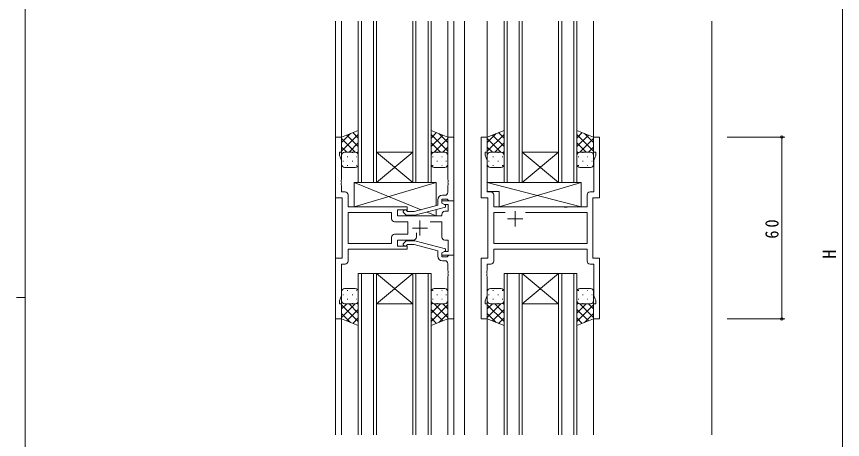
# Model space of a CAD drawing. Units: millimetres on the paper. Extents: x -420 to 373, y -297 to 267.
# Drawn here: x -420.5 to -148.4, y -44.9 to 94.6 of the extents above; entities that cross this region are included whole.
import ezdxf
from ezdxf.enums import TextEntityAlignment as Align

# ---------------------------------------------------------------- set-up
doc = ezdxf.new("R2010")
doc.units = ezdxf.units.MM
for name, color, linetype, lineweight in [('0-1_YKK_ZWAK', 7, 'Continuous', 9), ('0-3_YKK_11', 7, 'Continuous', 9), ('0-4_YKK_12', 2, 'Continuous', 9), ('0-5_YKK_13', 4, 'Continuous', 9), ('0-7_YKK_D', 6, 'Continuous', 9)]:
    doc.layers.add(name, color=color, linetype=linetype, lineweight=lineweight)
doc.styles.add('ＭＳ ゴシック', font='')
doc.styles.get('ＭＳ ゴシック').set_extended_font_data('MS Gothic')

msp = doc.modelspace()

# ---------------------------------------------------------------- linework, layer by layer
at = {"layer": '0-1_YKK_ZWAK'}
for p, q in [((-417.7, -260.6), (-417.7, 264.4)), ((-420.5, 1.9), (-417.7, 1.9))]:
    msp.add_line(p, q, dxfattribs=at)
at = {"layer": '0-3_YKK_11'}
for p, q in [((-315.405, 54.843), (-315.405, 34.843)), ((-313.405, 54.843), (-315.405, 54.843)), ((-313.405, 49.843), (-313.405, 54.843)), ((-278.405, 54.843), (-278.405, 40.801)), ((-276.405, 54.843), (-278.405, 54.843)), ((-276.405, 33.843), (-276.405, 54.843)), ((-267.405, 54.843), (-265.405, 54.843)), ((-267.405, 34.843), (-267.405, 54.843)), ((-265.405, 54.843), (-265.405, 49.843)), ((-230.405, 54.843), (-228.405, 54.843)), ((-230.405, 49.843), (-230.405, 54.843)), ((-228.405, 54.843), (-228.405, 34.843)), ((-314.105, 49.843), (-313.405, 49.843)), ((-314.105, 48.843), (-314.105, 49.843)), ((-266.105, 49.843), (-266.105, 48.843)), ((-265.405, 49.843), (-266.105, 49.843)), ((-229.705, 49.843), (-230.405, 49.843)), ((-229.705, 48.843), (-229.705, 49.843)), ((-313.475, 47.112), (-314.105, 48.843)), ((-313.475, 40.801), (-313.475, 47.112)), ((-266.105, 48.843), (-265.475, 47.112)), ((-265.475, 47.112), (-265.475, 36.773)), ((-230.335, 47.112), (-229.705, 48.843)), ((-230.335, 36.773), (-230.335, 47.112)), ((-313.595, 40.618), (-313.475, 40.801)), ((-313.595, 40.068), (-313.595, 40.618)), ((-313.475, 39.884), (-313.595, 40.068)), ((-313.595, 39.618), (-313.475, 39.801)), ((-313.595, 39.068), (-313.595, 39.618)), ((-313.475, 38.884), (-313.595, 39.068)), ((-313.475, 39.801), (-313.475, 39.884)), ((-313.475, 36.773), (-313.475, 38.884)), ((-278.405, 40.801), (-278.285, 40.618)), ((-278.285, 40.068), (-278.405, 39.884)), ((-278.405, 39.884), (-278.405, 39.801)), ((-278.405, 39.801), (-278.285, 39.618)), ((-278.285, 39.068), (-278.405, 38.884)), ((-278.405, 38.884), (-278.405, 36.643)), ((-278.285, 40.618), (-278.285, 40.068)), ((-278.285, 39.618), (-278.285, 39.068)), ((-312.275, 36.773), (-313.475, 36.773)), ((-311.275, 31.843), (-311.275, 35.773)), ((-279.405, 35.643), (-280.205, 35.643)), ((-265.475, 36.773), (-264.275, 36.773)), ((-263.275, 35.773), (-263.275, 31.843)), ((-232.535, 31.843), (-232.535, 35.773)), ((-231.535, 36.773), (-230.335, 36.773)), ((-315.405, 34.843), (-313.205, 34.843)), ((-313.205, 34.843), (-313.205, 14.843)), ((-281.705, 34.143), (-281.705, 32.322)), ((-280.405, 34.343), (-278.605, 34.343)), ((-280.405, 33.043), (-280.405, 34.343)), ((-280.405, 33.843), (-280.405, 33.043)), ((-276.405, 33.843), (-280.405, 33.843)), ((-279.205, 32.35), (-280.405, 33.043)), ((-280.405, 33.043), (-279.539, 32.543)), ((-278.605, 34.343), (-278.405, 34.143)), ((-278.405, 34.143), (-278.105, 33.843)), ((-278.105, 33.843), (-276.405, 33.843)), ((-276.405, 15.843), (-276.405, 33.843)), ((-265.205, 34.843), (-267.405, 34.843)), ((-265.205, 14.843), (-265.205, 34.843)), ((-230.605, 34.843), (-230.605, 14.843)), ((-228.405, 34.843), (-230.605, 34.843)), ((-291.805, 31.843), (-311.275, 31.843)), ((-295.005, 30.843), (-291.805, 30.843)), ((-295.005, 28.843), (-295.005, 30.843)), ((-291.656, 30.243), (-292.08, 30.667)), ((-291.805, 30.843), (-291.805, 31.843)), ((-289.466, 30.243), (-291.656, 30.243)), ((-281.705, 32.322), (-289.466, 30.243)), ((-289.308, 29.043), (-279.205, 31.75)), ((-279.539, 32.543), (-278.335, 32.543)), ((-278.335, 30.343), (-279.405, 30.343)), ((-279.205, 31.75), (-279.205, 32.35)), ((-278.335, 32.543), (-278.335, 30.343)), ((-263.275, 31.843), (-240.276, 31.843)), ((-256.205, 30.343), (-256.205, 25.343)), ((-240.276, 31.843), (-240.084, 31.7)), ((-240.084, 31.7), (-239.126, 31.7)), ((-239.126, 31.7), (-238.934, 31.843)), ((-238.934, 31.843), (-232.535, 31.843)), ((-311.275, 29.913), (-296.935, 29.913)), ((-311.275, 19.773), (-311.275, 29.913)), ((-296.935, 29.913), (-296.935, 27.913)), ((-280.405, 28.843), (-295.005, 28.843)), ((-292.929, 29.818), (-292.153, 29.043)), ((-292.153, 29.043), (-289.308, 29.043)), ((-287.605, 27.343), (-287.605, 22.343)), ((-280.405, 29.343), (-280.405, 28.843)), ((-263.275, 29.913), (-259.555, 29.913)), ((-263.275, 19.773), (-263.275, 29.913)), ((-253.705, 27.843), (-258.705, 27.843)), ((-252.855, 29.913), (-232.535, 29.913)), ((-252.855, 29.913), (-232.535, 29.913)), ((-232.535, 29.913), (-232.535, 19.773)), ((-295.935, 26.913), (-291.605, 26.913)), ((-291.605, 26.913), (-291.605, 22.773)), ((-290.105, 24.843), (-285.105, 24.843)), ((-284.255, 26.913), (-280.405, 26.913)), ((-280.405, 26.913), (-280.405, 21.843)), ((-296.935, 21.773), (-296.935, 19.773)), ((-291.605, 22.773), (-295.935, 22.773)), ((-288.755, 21.843), (-288.755, 23.281)), ((-296.935, 19.773), (-311.275, 19.773)), ((-296.935, 19.773), (-311.275, 19.773)), ((-295.005, 20.843), (-289.755, 20.843)), ((-295.005, 18.843), (-295.005, 20.843)), ((-292.929, 19.867), (-292.153, 20.643)), ((-292.153, 20.643), (-289.308, 20.643)), ((-291.656, 19.443), (-292.08, 19.018)), ((-289.466, 19.443), (-291.656, 19.443)), ((-281.705, 17.363), (-289.466, 19.443)), ((-289.308, 20.643), (-279.205, 17.935)), ((-279.405, 20.843), (-278.335, 20.843)), ((-278.335, 20.843), (-278.335, 17.143)), ((-232.535, 19.773), (-263.275, 19.773)), ((-311.275, 17.843), (-291.805, 17.843)), ((-311.275, 13.913), (-311.275, 17.843)), ((-291.805, 18.843), (-295.005, 18.843)), ((-291.805, 17.843), (-291.805, 18.843)), ((-281.705, 15.543), (-281.705, 17.363)), ((-279.205, 17.336), (-280.405, 16.643)), ((-279.539, 17.143), (-280.405, 16.643)), ((-280.405, 16.643), (-280.405, 15.343)), ((-280.405, 16.643), (-280.405, 15.843)), ((-278.335, 17.143), (-279.539, 17.143)), ((-279.205, 17.935), (-279.205, 17.336)), ((-263.275, 17.843), (-263.275, 13.913)), ((-232.535, 17.843), (-263.275, 17.843)), ((-232.535, 13.913), (-232.535, 17.843)), ((-315.405, 14.843), (-315.405, -5.157)), ((-313.205, 14.843), (-315.405, 14.843)), ((-280.405, 15.843), (-276.405, 15.843)), ((-280.405, 15.343), (-278.605, 15.343)), ((-279.405, 14.043), (-280.205, 14.043)), ((-278.605, 15.343), (-278.405, 15.543)), ((-278.405, 15.543), (-278.105, 15.843)), ((-278.105, 15.843), (-276.405, 15.843)), ((-276.405, 15.843), (-276.405, -5.157)), ((-267.405, 14.843), (-265.205, 14.843)), ((-267.405, -5.157), (-267.405, 14.843)), ((-230.605, 14.843), (-228.405, 14.843)), ((-228.405, 14.843), (-228.405, -5.157)), ((-313.475, 12.913), (-312.275, 12.913)), ((-313.475, 2.574), (-313.475, 12.913)), ((-278.405, 10.801), (-278.405, 13.043)), ((-265.475, 12.913), (-265.475, 10.801)), ((-264.275, 12.913), (-265.475, 12.913)), ((-230.335, 12.913), (-231.535, 12.913)), ((-230.335, 2.574), (-230.335, 12.913)), ((-278.285, 10.618), (-278.405, 10.801)), ((-278.405, 9.884), (-278.285, 10.068)), ((-278.405, 9.801), (-278.405, 9.884)), ((-278.285, 9.618), (-278.405, 9.801)), ((-278.405, 8.884), (-278.285, 9.068)), ((-278.405, -5.157), (-278.405, 8.884)), ((-278.285, 10.068), (-278.285, 10.618)), ((-278.285, 9.068), (-278.285, 9.618)), ((-265.475, 10.801), (-265.595, 10.618)), ((-265.595, 10.618), (-265.595, 10.068)), ((-265.595, 10.068), (-265.475, 9.884)), ((-265.475, 9.801), (-265.595, 9.618)), ((-265.595, 9.618), (-265.595, 9.068)), ((-265.595, 9.068), (-265.475, 8.884)), ((-265.475, 9.884), (-265.475, 9.801)), ((-265.475, 8.884), (-265.475, 2.574)), ((-314.105, 0.843), (-313.475, 2.574)), ((-314.105, -0.157), (-314.105, 0.843)), ((-265.475, 2.574), (-266.105, 0.843)), ((-266.105, 0.843), (-266.105, -0.157)), ((-229.705, 0.843), (-230.335, 2.574)), ((-229.705, -0.157), (-229.705, 0.843)), ((-313.405, -0.157), (-314.105, -0.157)), ((-313.405, -5.157), (-313.405, -0.157)), ((-266.105, -0.157), (-265.405, -0.157)), ((-265.405, -0.157), (-265.405, -5.157)), ((-230.405, -0.157), (-229.705, -0.157)), ((-230.405, -5.157), (-230.405, -0.157)), ((-315.405, -5.157), (-313.405, -5.157)), ((-276.405, -5.157), (-278.405, -5.157)), ((-265.405, -5.157), (-267.405, -5.157)), ((-228.405, -5.157), (-230.405, -5.157))]:
    msp.add_line(p, q, dxfattribs=at)
for centre, radius, start, end in [((-312.275, 35.773), 1, 0, 89.99998), ((-280.205, 34.143), 1.5, 90, 179.99998), ((-279.405, 36.643), 1, 270, 359.99998), ((-264.275, 35.773), 1, 0, 89.99998), ((-231.535, 35.773), 1, 90, 179.99998), ((-292.505, 30.243), 0.6, 44.99998, 225), ((-279.405, 29.343), 1, 90, 179.99998), ((-295.935, 27.913), 1, 180, 269.99998), ((-295.935, 21.773), 1, 90, 179.99998), ((-289.755, 21.843), 1, 270, 359.99998), ((-279.405, 21.843), 1, 180, 269.99998), ((-292.505, 19.443), 0.6, 134.99998, 315), ((-312.275, 13.913), 1, 270, 359.99998), ((-280.205, 15.543), 1.5, 180, 269.99998), ((-279.405, 13.043), 1, 0, 89.99998), ((-264.275, 13.913), 1, 270, 359.99998), ((-231.535, 13.913), 1, 180, 269.99998)]:
    msp.add_arc(centre, radius, start, end, dxfattribs=at)
at = {"layer": '0-4_YKK_12'}
for p, q in [((-315.405, 93.093), (-315.405, -43.407)), ((-313.405, 93.093), (-313.405, 54.343)), ((-307.905, 93.093), (-307.905, 39.842)), ((-306.905, 39.842), (-306.905, 93.093)), ((-302.905, 93.093), (-302.905, 39.842)), ((-301.905, 39.842), (-301.905, 93.093)), ((-289.905, 93.093), (-289.905, 39.842)), ((-288.905, 39.842), (-288.905, 93.093)), ((-284.905, 93.093), (-284.905, 39.842)), ((-283.905, 39.842), (-283.905, 93.093)), ((-278.405, 93.093), (-278.405, 54.343)), ((-276.405, 93.093), (-276.405, -43.407)), ((-272.905, 93.093), (-272.905, -43.407)), ((-265.405, 93.093), (-265.405, 54.343)), ((-259.905, 93.093), (-259.905, 39.842)), ((-258.905, 39.842), (-258.905, 93.093)), ((-254.905, 93.093), (-254.905, 39.842)), ((-253.905, 39.842), (-253.905, 93.093)), ((-241.905, 93.093), (-241.905, 39.842)), ((-240.905, 39.842), (-240.905, 93.093)), ((-236.905, 93.093), (-236.905, 39.842)), ((-235.905, 39.842), (-235.905, 93.093)), ((-230.405, 93.093), (-230.405, 54.343)), ((-191.405, 93.093), (-191.405, -43.407)), ((-289.905, 39.842), (-301.905, 49.842)), ((-301.905, 39.842), (-289.905, 49.842)), ((-301.905, 49.842), (-289.905, 49.842)), ((-241.905, 39.842), (-253.905, 49.842)), ((-253.905, 39.842), (-241.905, 49.842)), ((-253.905, 49.842), (-241.905, 49.842)), ((-307.905, 39.842), (-301.905, 39.842)), ((-301.905, 39.842), (-289.905, 39.842)), ((-289.905, 39.842), (-283.905, 39.842)), ((-259.905, 39.842), (-253.905, 39.842)), ((-253.905, 39.842), (-241.905, 39.842)), ((-241.905, 39.842), (-235.905, 39.842)), ((-307.905, 9.843), (-307.905, -43.407)), ((-301.905, 9.843), (-307.905, 9.843)), ((-306.905, -43.407), (-306.905, 9.843)), ((-302.905, 9.843), (-302.905, -43.407)), ((-302.705, 9.843), (-289.905, 9.843)), ((-289.905, 9.843), (-301.905, -0.157)), ((-301.905, 9.843), (-289.905, -0.157)), ((-301.905, -43.407), (-301.905, 9.843)), ((-288.905, -43.407), (-288.905, 9.843)), ((-284.905, 9.843), (-284.905, -43.407)), ((-283.905, 9.843), (-283.905, -43.407)), ((-259.905, 9.843), (-259.905, -43.407)), ((-253.905, 9.843), (-259.905, 9.843)), ((-258.905, -43.407), (-258.905, 9.843)), ((-254.905, 9.843), (-254.905, -43.407)), ((-254.705, 9.843), (-241.905, 9.843)), ((-241.905, 9.843), (-253.905, -0.157)), ((-253.905, 9.843), (-241.905, -0.157)), ((-253.905, -43.407), (-253.905, 9.843)), ((-240.905, -43.407), (-240.905, 9.843)), ((-236.905, 9.843), (-236.905, -43.407)), ((-235.905, 9.843), (-235.905, -43.407)), ((-301.905, -0.157), (-289.905, -0.157)), ((-253.905, -0.157), (-241.905, -0.157)), ((-313.405, -4.657), (-313.405, -43.407)), ((-278.405, -4.657), (-278.405, -43.407)), ((-265.405, -4.657), (-265.405, -43.407)), ((-230.405, -4.657), (-230.405, -43.407))]:
    msp.add_line(p, q, dxfattribs=at)
for points in [[(-283.905, 9.843), (-289.905, 9.843), (-289.905, -43.407)], [(-235.905, 9.843), (-241.905, 9.843), (-241.905, -43.407)]]:
    msp.add_lwpolyline(points, dxfattribs=at)
at = {"layer": '0-5_YKK_13'}
for p, q in [((-307.905, 57), (-313.405, 54.843)), ((-313.405, 53.039), (-310.439, 56.005)), ((-313.405, 50.211), (-307.905, 55.711)), ((-313.405, 54.843), (-313.405, 48.843)), ((-307.905, 51.691), (-311.717, 55.504)), ((-307.905, 54.52), (-309.685, 56.301)), ((-307.905, 48.843), (-307.905, 56.843)), ((-283.905, 57), (-278.405, 54.843)), ((-283.905, 48.843), (-283.905, 56.843)), ((-283.905, 54.52), (-282.124, 56.301)), ((-278.405, 50.211), (-283.905, 55.711)), ((-283.905, 51.691), (-280.092, 55.504)), ((-278.405, 53.039), (-281.371, 56.005)), ((-278.405, 54.843), (-278.405, 48.843)), ((-259.905, 57), (-265.405, 54.843)), ((-265.405, 53.039), (-262.439, 56.005)), ((-265.405, 50.211), (-259.905, 55.711)), ((-265.405, 54.843), (-265.405, 48.843)), ((-259.905, 51.691), (-263.718, 55.504)), ((-259.905, 54.52), (-261.686, 56.301)), ((-259.905, 48.843), (-259.905, 56.843)), ((-235.905, 57), (-230.405, 54.843)), ((-235.905, 48.843), (-235.905, 56.843)), ((-235.905, 54.52), (-234.124, 56.301)), ((-230.405, 50.211), (-235.905, 55.711)), ((-235.905, 51.691), (-232.092, 55.504)), ((-230.405, 53.039), (-233.371, 56.005)), ((-230.405, 54.843), (-230.405, 48.843)), ((-308.928, 49.886), (-313.405, 54.363)), ((-310.944, 49.843), (-307.905, 52.882)), ((-280.865, 49.843), (-283.905, 52.882)), ((-282.882, 49.886), (-278.405, 54.363)), ((-260.928, 49.886), (-265.405, 54.363)), ((-262.945, 49.843), (-259.905, 52.882)), ((-232.865, 49.843), (-235.905, 52.882)), ((-234.882, 49.886), (-230.405, 54.363)), ((-311.713, 49.843), (-313.405, 51.534)), ((-312.819, 49.753), (-312.785, 49.753)), ((-312.405, 49.843), (-308.905, 49.843)), ((-312.405, 49.843), (-309.305, 49.843)), ((-309.955, 49.753), (-309.755, 49.753)), ((-308.311, 49.648), (-307.905, 50.054)), ((-283.498, 49.648), (-283.905, 50.054)), ((-279.405, 49.843), (-282.905, 49.843)), ((-279.405, 49.843), (-282.505, 49.843)), ((-281.855, 49.753), (-282.055, 49.753)), ((-280.096, 49.843), (-278.405, 51.534)), ((-278.99, 49.753), (-279.025, 49.753)), ((-263.713, 49.843), (-265.405, 51.534)), ((-264.82, 49.753), (-264.785, 49.753)), ((-264.405, 49.843), (-260.905, 49.843)), ((-264.405, 49.843), (-261.305, 49.843)), ((-261.955, 49.753), (-261.755, 49.753)), ((-260.311, 49.648), (-259.905, 50.054)), ((-235.499, 49.648), (-235.905, 50.054)), ((-231.405, 49.843), (-234.905, 49.843)), ((-231.405, 49.843), (-234.505, 49.843)), ((-233.855, 49.753), (-234.055, 49.753)), ((-232.097, 49.843), (-230.405, 51.534)), ((-230.99, 49.753), (-231.025, 49.753)), ((-313.405, 45.843), (-313.405, 48.843)), ((-312.985, 46.923), (-312.785, 46.923)), ((-311.57, 48.338), (-311.37, 48.338)), ((-309.955, 46.923), (-309.755, 46.923)), ((-308.54, 48.338), (-308.34, 48.338)), ((-307.905, 48.863), (-307.906, 48.864)), ((-307.905, 48.843), (-307.905, 45.843)), ((-283.905, 48.863), (-283.904, 48.864)), ((-283.905, 48.843), (-283.905, 45.843)), ((-283.27, 48.338), (-283.47, 48.338)), ((-281.855, 46.923), (-282.055, 46.923)), ((-280.24, 48.338), (-280.44, 48.338)), ((-278.825, 46.923), (-279.025, 46.923)), ((-278.405, 45.843), (-278.405, 48.843)), ((-265.405, 45.843), (-265.405, 48.843)), ((-264.985, 46.923), (-264.785, 46.923)), ((-263.57, 48.338), (-263.37, 48.338)), ((-261.955, 46.923), (-261.755, 46.923)), ((-260.54, 48.338), (-260.34, 48.338)), ((-259.905, 48.863), (-259.906, 48.864)), ((-259.905, 48.843), (-259.905, 45.843)), ((-235.905, 48.863), (-235.904, 48.864)), ((-235.905, 48.843), (-235.905, 45.843)), ((-235.27, 48.338), (-235.47, 48.338)), ((-233.855, 46.923), (-234.055, 46.923)), ((-232.24, 48.338), (-232.44, 48.338)), ((-230.825, 46.923), (-231.025, 46.923)), ((-230.405, 45.843), (-230.405, 48.843)), ((-308.905, 44.843), (-312.405, 44.843)), ((-311.57, 45.508), (-311.37, 45.508)), ((-308.54, 45.508), (-308.34, 45.508)), ((-283.27, 45.508), (-283.47, 45.508)), ((-282.905, 44.843), (-279.405, 44.843)), ((-280.24, 45.508), (-280.44, 45.508)), ((-260.905, 44.843), (-264.405, 44.843)), ((-263.57, 45.508), (-263.37, 45.508)), ((-260.54, 45.508), (-260.34, 45.508)), ((-235.27, 45.508), (-235.47, 45.508)), ((-234.905, 44.843), (-231.405, 44.843)), ((-232.24, 45.508), (-232.44, 45.508)), ((-309.305, 39.843), (-282.305, 39.843)), ((-309.305, 31.843), (-309.305, 39.843)), ((-309.305, 31.843), (-282.305, 39.843)), ((-287.219, 30.845), (-309.305, 39.843)), ((-282.305, 39.843), (-282.305, 32.161)), ((-234.48, 39.842), (-265.475, 39.842)), ((-261.48, 31.843), (-234.48, 39.842)), ((-234.48, 39.842), (-234.48, 31.843)), ((-261.48, 36.842), (-265.475, 36.842)), ((-261.48, 36.842), (-261.48, 31.843)), ((-291.805, 31.843), (-309.305, 31.843)), ((-291.805, 30.392), (-291.805, 31.843)), ((-282.305, 28.843), (-285.38, 30.095)), ((-282.305, 30.919), (-282.305, 28.843)), ((-234.48, 31.843), (-261.48, 31.843)), ((-291.805, 28.843), (-291.805, 29.043)), ((-282.305, 28.843), (-291.805, 28.843)), ((-313.405, 3.843), (-313.405, 0.843)), ((-312.985, 2.763), (-312.785, 2.763)), ((-308.905, 4.843), (-312.405, 4.843)), ((-311.57, 4.178), (-311.37, 4.178)), ((-309.955, 2.763), (-309.755, 2.763)), ((-308.54, 4.178), (-308.34, 4.178)), ((-307.905, 0.843), (-307.905, 3.843)), ((-283.905, 0.843), (-283.905, 3.843)), ((-283.905, 0.843), (-283.905, 3.843)), ((-283.27, 4.178), (-283.47, 4.178)), ((-282.905, 4.843), (-279.405, 4.843)), ((-282.905, 4.843), (-279.405, 4.843)), ((-281.855, 2.763), (-282.055, 2.763)), ((-280.24, 4.178), (-280.44, 4.178)), ((-278.825, 2.763), (-279.025, 2.763)), ((-278.405, 3.843), (-278.405, 0.843)), ((-278.405, 3.843), (-278.405, 0.843)), ((-265.405, 3.843), (-265.405, 0.843)), ((-264.985, 2.763), (-264.785, 2.763)), ((-260.905, 4.843), (-264.405, 4.843)), ((-263.57, 4.178), (-263.37, 4.178)), ((-261.955, 2.763), (-261.755, 2.763)), ((-260.54, 4.178), (-260.34, 4.178)), ((-259.905, 0.843), (-259.905, 3.843)), ((-235.905, 0.843), (-235.905, 3.843)), ((-235.905, 0.843), (-235.905, 3.843)), ((-235.27, 4.178), (-235.47, 4.178)), ((-234.905, 4.843), (-231.405, 4.843)), ((-234.905, 4.843), (-231.405, 4.843)), ((-233.855, 2.763), (-234.055, 2.763)), ((-232.24, 4.178), (-232.44, 4.178)), ((-230.825, 2.763), (-231.025, 2.763)), ((-230.405, 3.843), (-230.405, 0.843)), ((-230.405, 3.843), (-230.405, 0.843)), ((-313.405, -5.157), (-313.405, 0.843)), ((-311.57, 1.348), (-311.37, 1.348)), ((-308.54, 1.348), (-308.34, 1.348)), ((-308.311, 0.038), (-307.905, -0.369)), ((-307.905, 0.822), (-307.906, 0.821)), ((-307.905, -7.314), (-307.905, 0.843)), ((-283.905, 0.843), (-283.905, -7.157)), ((-283.905, 0.822), (-283.904, 0.821)), ((-283.498, 0.038), (-283.905, -0.369)), ((-283.27, 1.348), (-283.47, 1.348)), ((-280.24, 1.348), (-280.44, 1.348)), ((-278.405, -5.157), (-278.405, 0.843)), ((-265.405, -5.157), (-265.405, 0.843)), ((-263.57, 1.348), (-263.37, 1.348)), ((-260.54, 1.348), (-260.34, 1.348)), ((-260.312, 0.038), (-259.905, -0.369)), ((-259.905, 0.822), (-259.906, 0.821)), ((-259.905, -7.314), (-259.905, 0.843)), ((-235.905, 0.843), (-235.905, -7.157)), ((-235.905, 0.822), (-235.904, 0.821)), ((-235.499, 0.038), (-235.905, -0.369)), ((-235.27, 1.348), (-235.47, 1.348)), ((-232.24, 1.348), (-232.44, 1.348)), ((-230.405, -5.157), (-230.405, 0.843)), ((-311.713, -0.157), (-313.405, -1.849)), ((-308.928, -0.201), (-313.405, -4.678)), ((-313.405, -0.526), (-307.905, -6.026)), ((-312.819, -0.067), (-312.785, -0.067)), ((-312.405, -0.157), (-308.905, -0.157)), ((-307.905, -2.006), (-311.717, -5.819)), ((-310.944, -0.157), (-307.905, -3.197)), ((-309.955, -0.067), (-309.755, -0.067)), ((-280.865, -0.157), (-283.905, -3.197)), ((-278.405, -0.526), (-283.905, -6.026)), ((-283.905, -2.006), (-280.092, -5.819)), ((-279.405, -0.157), (-282.905, -0.157)), ((-282.882, -0.201), (-278.405, -4.678)), ((-279.405, -0.157), (-282.505, -0.157)), ((-279.405, -0.157), (-282.505, -0.157)), ((-281.855, -0.067), (-282.055, -0.067)), ((-280.096, -0.157), (-278.405, -1.849)), ((-278.99, -0.067), (-279.025, -0.067)), ((-263.713, -0.157), (-265.405, -1.849)), ((-260.928, -0.201), (-265.405, -4.678)), ((-265.405, -0.526), (-259.905, -6.026)), ((-264.82, -0.067), (-264.785, -0.067)), ((-264.405, -0.157), (-260.905, -0.157)), ((-259.905, -2.006), (-263.718, -5.819)), ((-262.945, -0.157), (-259.905, -3.197)), ((-261.955, -0.067), (-261.755, -0.067)), ((-232.865, -0.157), (-235.905, -3.197)), ((-230.405, -0.526), (-235.905, -6.026)), ((-235.905, -2.006), (-232.092, -5.819)), ((-231.405, -0.157), (-234.905, -0.157)), ((-234.882, -0.201), (-230.405, -4.678)), ((-231.405, -0.157), (-234.505, -0.157)), ((-231.405, -0.157), (-234.505, -0.157)), ((-233.855, -0.067), (-234.055, -0.067)), ((-232.097, -0.157), (-230.405, -1.849)), ((-230.99, -0.067), (-231.025, -0.067)), ((-313.405, -3.354), (-310.439, -6.32)), ((-307.905, -7.314), (-313.405, -5.157)), ((-307.905, -4.834), (-309.685, -6.615)), ((-283.905, -4.834), (-282.124, -6.615)), ((-283.905, -7.314), (-278.405, -5.157)), ((-278.405, -3.354), (-281.371, -6.32)), ((-265.405, -3.354), (-262.439, -6.32)), ((-259.905, -7.314), (-265.405, -5.157)), ((-259.905, -4.834), (-261.686, -6.615)), ((-235.905, -4.834), (-234.124, -6.615)), ((-235.905, -7.314), (-230.405, -5.157)), ((-230.405, -3.354), (-233.371, -6.32))]:
    msp.add_line(p, q, dxfattribs=at)
msp.add_lwpolyline([(-234.48, 31.843), (-265.475, 39.842), (-265.475, 36.842)], dxfattribs=at)
for centre, start, end in [((-312.405, 48.843), 89.99989, 179.99989), ((-312.405, 48.843), 89.99989, 179.99989), ((-308.905, 48.843), 359.99989, 89.99989), ((-282.905, 48.843), 90.00009, 180.00009), ((-279.405, 48.843), 0.00009, 90.00009), ((-279.405, 48.843), 0.00009, 90.00009), ((-264.405, 48.843), 89.99989, 179.99989), ((-264.405, 48.843), 89.99989, 179.99989), ((-260.905, 48.843), 359.99989, 89.99989), ((-234.905, 48.843), 90.00009, 180.00009), ((-231.405, 48.843), 0.00009, 90.00009), ((-231.405, 48.843), 0.00009, 90.00009), ((-312.405, 45.843), 179.99989, 269.99989), ((-308.905, 45.843), 269.99989, 359.99989), ((-282.905, 45.843), 180.00009, 270.00009), ((-279.405, 45.843), 270.00009, 0.00009), ((-264.405, 45.843), 179.99989, 269.99989), ((-260.905, 45.843), 269.99989, 359.99989), ((-234.905, 45.843), 180.00009, 270.00009), ((-231.405, 45.843), 270.00009, 0.00009), ((-312.405, 3.843), 90.00009, 180.00009), ((-308.905, 3.843), 0.00009, 90.00009), ((-282.905, 3.843), 89.99989, 179.99989), ((-282.905, 3.843), 89.99988, 179.99989), ((-279.405, 3.843), 359.99989, 89.99989), ((-279.405, 3.843), 359.99989, 89.99989), ((-264.405, 3.843), 90.00009, 180.00009), ((-260.905, 3.843), 0.00009, 90.00009), ((-234.905, 3.843), 89.99989, 179.99989), ((-234.905, 3.843), 89.99988, 179.99989), ((-231.405, 3.843), 359.99989, 89.99989), ((-231.405, 3.843), 359.99989, 89.99989), ((-312.405, 0.843), 180.00009, 270.00009), ((-308.905, 0.843), 270.00011, 0.00009), ((-282.905, 0.843), 179.99989, 269.99989), ((-279.405, 0.843), 269.99989, 359.99989), ((-279.405, 0.843), 269.99989, 359.99989), ((-279.405, 0.843), 269.99989, 359.99989), ((-264.405, 0.843), 180.00009, 270.00009), ((-260.905, 0.843), 270.00011, 0.00009), ((-234.905, 0.843), 179.99989, 269.99989), ((-231.405, 0.843), 269.99989, 359.99989), ((-231.405, 0.843), 269.99989, 359.99989), ((-231.405, 0.843), 269.99989, 359.99989)]:
    msp.add_arc(centre, 1, start, end, dxfattribs=at)
at = {"layer": '0-7_YKK_D'}
for p, q in [((-148.405, 185.343), (-148.405, -152.657)), ((-186.408, 54.843), (-167.405, 54.843)), ((-168.405, 54.843), (-168.405, -5.157)), ((-186.408, -5.157), (-167.405, -5.157))]:
    msp.add_line(p, q, dxfattribs=at)
for centre in [(-168.405, 54.843), (-168.405, -5.157)]:
    msp.add_circle(centre, 0.425, dxfattribs=at)

# ---------------------------------------------------------------- texts
at = {"layer": '0-7_YKK_D', "color": 3, "style": 'ＭＳ ゴシック'}
msp.add_text('H', height=4.399, rotation=90, dxfattribs=at).set_placement((-149.205, 14.743), align=Align.BOTTOM_LEFT)
at = {"layer": '0-7_YKK_D', "color": 3, "insert": (-169.405, 21.323), "char_height": 4.399, "attachment_point": 7, "rotation": 90, "style": 'ＭＳ ゴシック'}
msp.add_mtext('\\T1.36;\\W0.9;60', dxfattribs=at)

doc.saveas('drawing.dxf')
